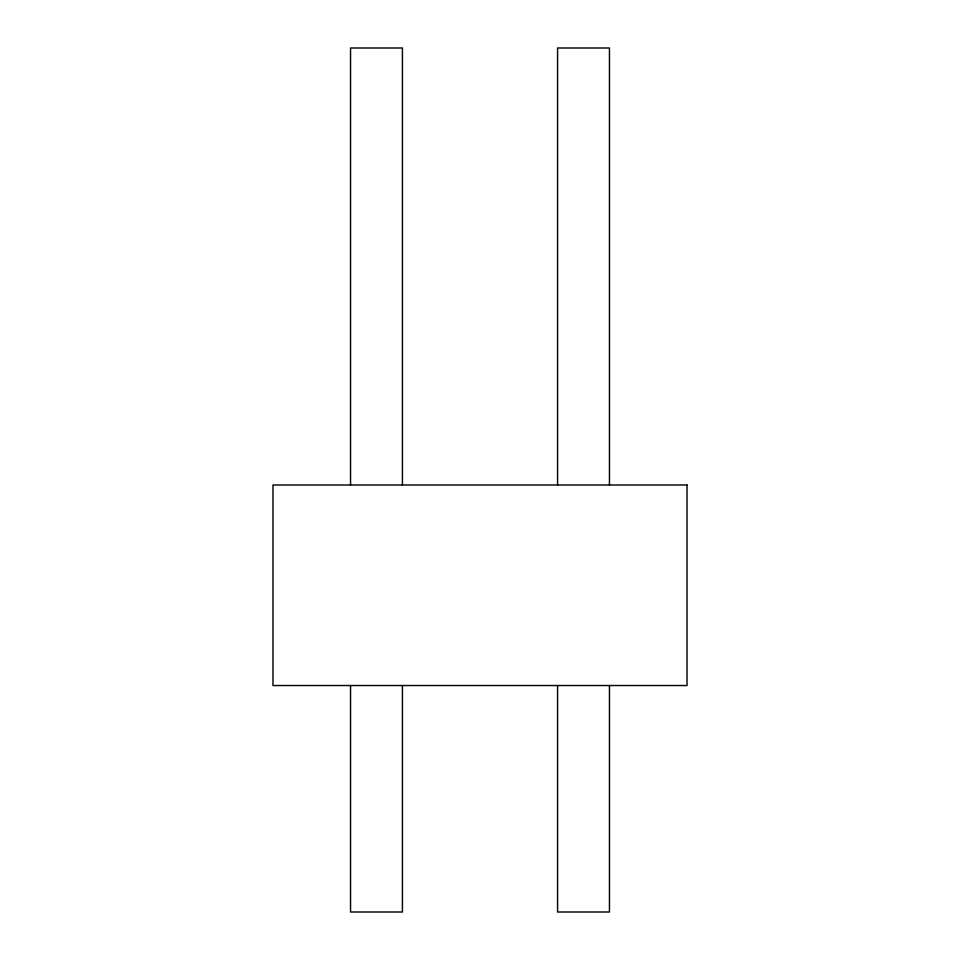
<?xml version="1.0" encoding="UTF-8"?>
<svg xmlns="http://www.w3.org/2000/svg" width="960" height="960" viewBox="0 0 960 960"><rect width="100%" height="100%" fill="white"/><g stroke="black" fill="none" stroke-linecap="round" stroke-linejoin="round"><path stroke-width="1.44" d="M609.456 484.992L609.456 48L557.568 48L557.568 484.992M609.456 685.524L609.456 912L557.568 912L557.568 685.524M402.432 484.992L402.432 48L350.544 48L350.544 484.992M402.432 685.524L402.432 912L350.544 912L350.544 685.524M687.024 484.992L272.976 484.992L272.976 685.524L687.024 685.524L687.024 484.992"/></g></svg>
